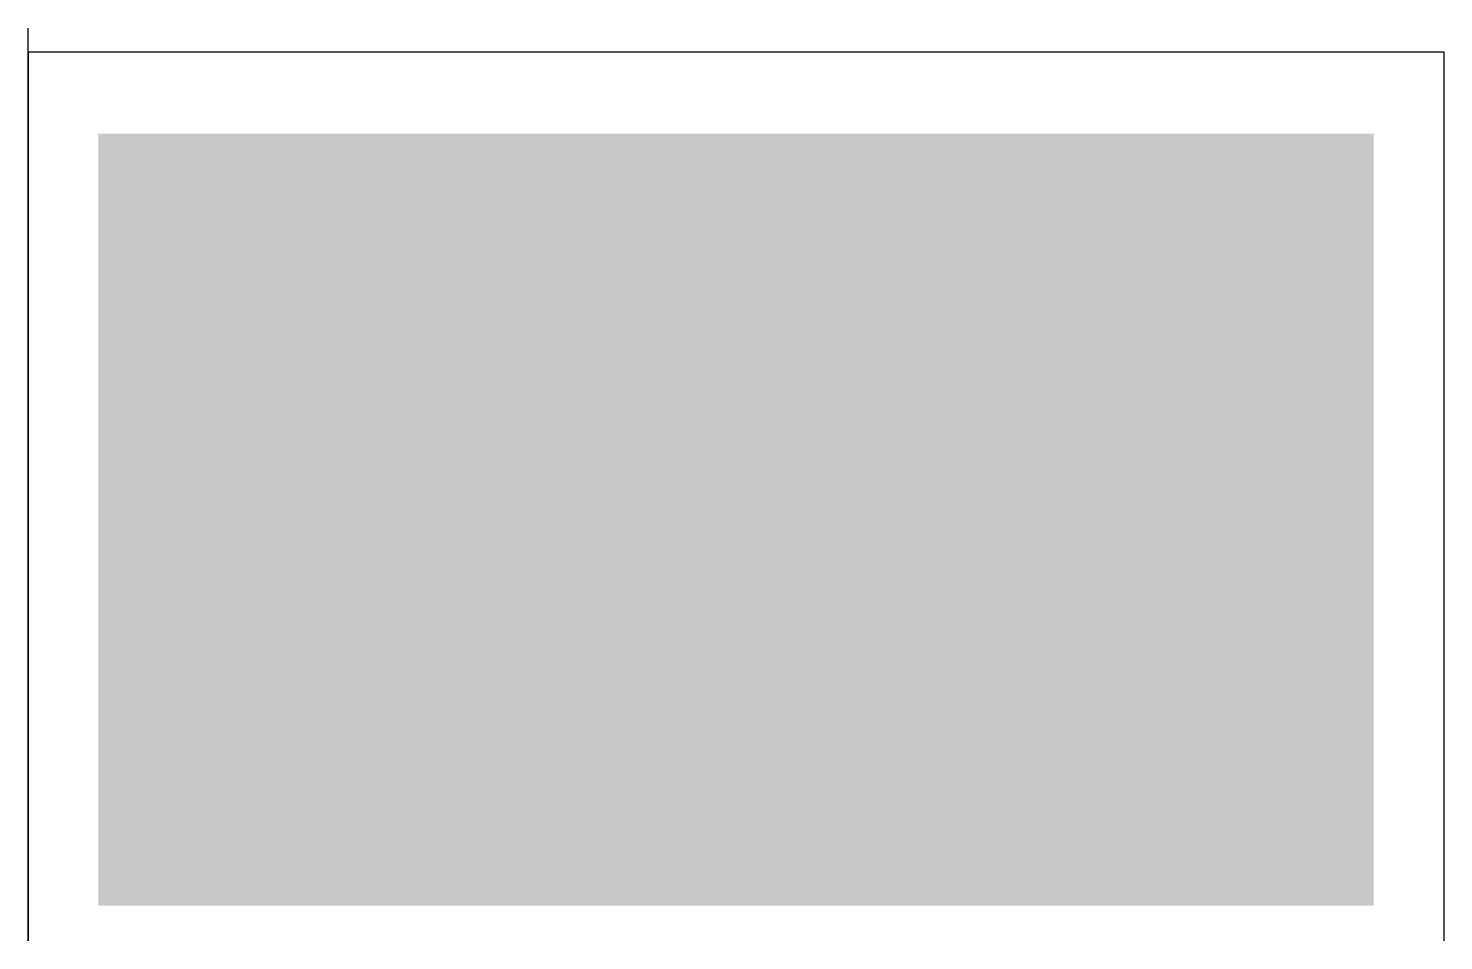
# Model space of a CAD drawing. Header units: millimetres. Extents: x 0 to 121, y 8 to 86.
import ezdxf

# ---------------------------------------------------------------- set-up
doc = ezdxf.new("R2010")
doc.units = ezdxf.units.MM

msp = doc.modelspace()

# ---------------------------------------------------------------- hatches: boundary and pattern name
at = {"true_color": 0x2776bb}
h = msp.add_hatch(color=152, dxfattribs=at)
h.dxf.hatch_style = 1
h.paths.add_polyline_path([(115, 77.5), (6, 77.5), (6, 11.5), (115, 11.5)])

# ---------------------------------------------------------------- linework, layer by layer
for p, q in [((0, 8.5), (0, 86.5)), ((0, 84.5), (121, 84.5)), ((121, 84.5), (121, 8.5)), ((0, 8.5), (0, 11.5))]:
    msp.add_line(p, q)
msp.add_lwpolyline([(0, 8.5), (0, 84.5)], close=True)

doc.saveas('drawing.dxf')
